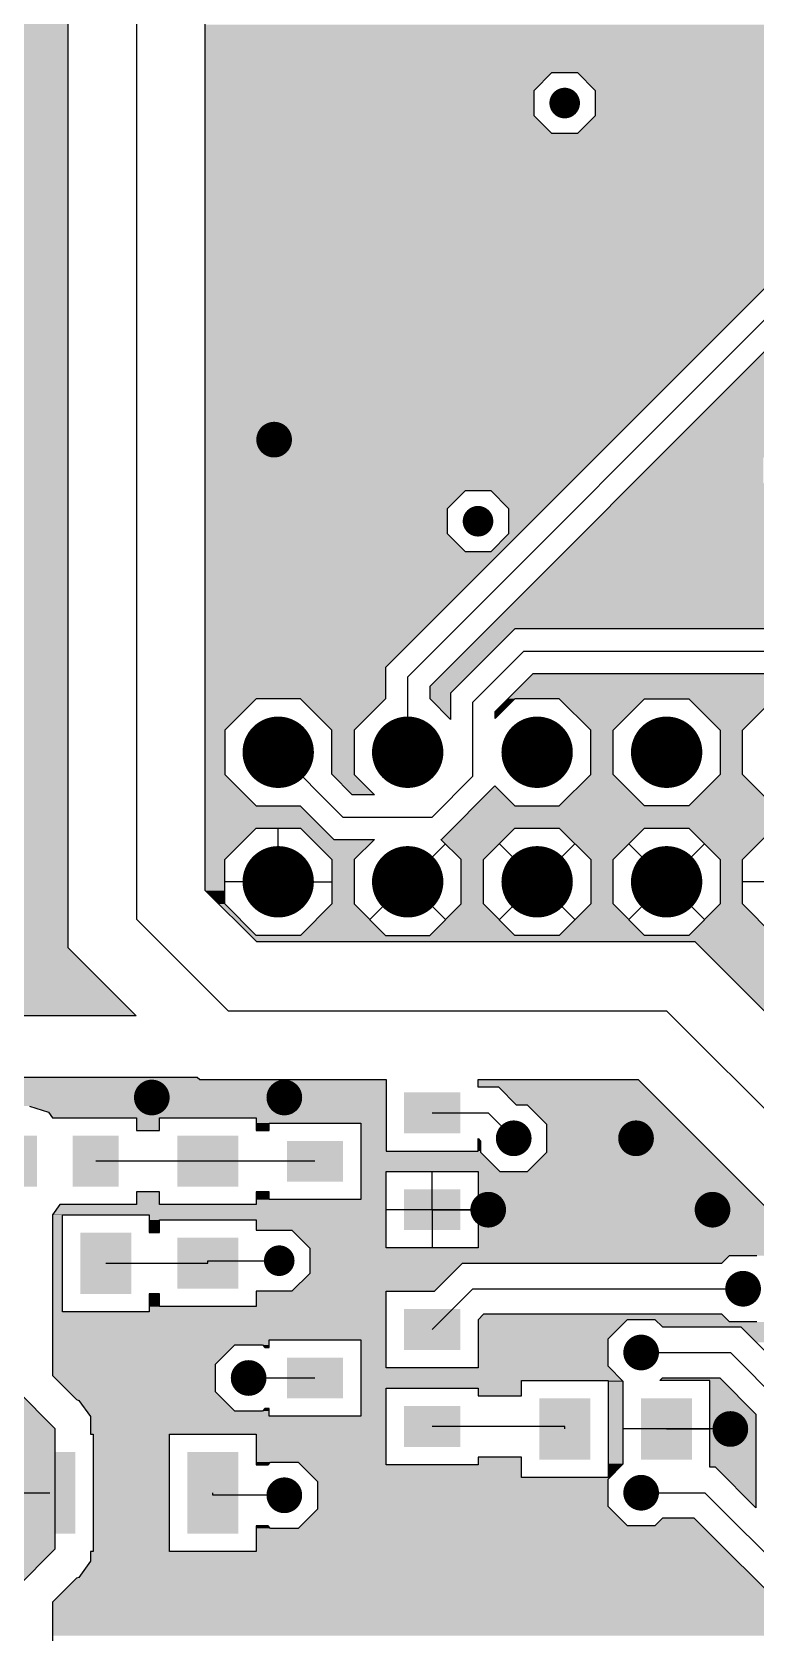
# Model space of a CAD drawing. Extents: x 295 to 953, y 10 to 290.
# Drawn here: x 599.6 to 628, y 116 to 178.8 of the extents above; entities that cross this region are included whole.
import ezdxf

# ---------------------------------------------------------------- set-up
doc = ezdxf.new("R2010")
doc.units = 0
doc.header["$LTSCALE"] = 5
doc.header["$MEASUREMENT"] = 0
doc.layers.get('0').update_dxf_attribs({"linetype": 'CONTINUOUS', "lineweight": 25})
doc.layers.add('19_SOLD_GBR', color=10, linetype='CONTINUOUS')

msp = doc.modelspace()

# ---------------------------------------------------------------- linework, layer by layer
for points, const_width in [([(620.778, 176, -1), (620.178, 176, -1)], 0.6), ([(609.428, 162.8, -1), (608.728, 162.8, -1)], 0.7), ([(617.378, 159.6, -1), (616.778, 159.6, -1)], 0.6), ([(609.938, 150.54, -1), (608.538, 150.54, -1)], 1.4), ([(615.018, 150.54, -1), (613.618, 150.54, -1)], 1.4), ([(620.098, 150.54, -1), (618.698, 150.54, -1)], 1.4), ([(625.178, 150.54, -1), (623.778, 150.54, -1)], 1.4), ([(609.938, 145.46, -1), (608.538, 145.46, -1)], 1.4), ([(615.018, 145.46, -1), (613.618, 145.46, -1)], 1.4), ([(620.098, 145.46, -1), (618.698, 145.46, -1)], 1.4), ([(625.178, 145.46, -1), (623.778, 145.46, -1)], 1.4), ([(604.628, 137, -1), (603.928, 137, -1)], 0.7), ([(609.828, 137, -1), (609.128, 137, -1)], 0.7), ([(618.828, 135.4, -1), (618.128, 135.4, -1)], 0.7), ([(623.628, 135.4, -1), (622.928, 135.4, -1)], 0.7), ([(617.828, 132.6, -1), (617.128, 132.6, -1)], 0.7), ([(626.628, 132.6, -1), (625.928, 132.6, -1)], 0.7), ([(609.578, 130.6, -1), (608.978, 130.6, -1)], 0.6), ([(627.828, 129.5, -1), (627.128, 129.5, -1)], 0.7), ([(623.828, 127, -1), (623.128, 127, -1)], 0.7), ([(608.428, 126, -1), (607.728, 126, -1)], 0.7), ([(627.328, 124, -1), (626.628, 124, -1)], 0.7), ([(609.828, 121.4, -1), (609.128, 121.4, -1)], 0.7), ([(623.828, 121.5, -1), (623.128, 121.5, -1)], 0.7)]:
    msp.add_lwpolyline(points, format="xyb", close=True, dxfattribs=dict(const_width=const_width))
for points in [[(614.178, 137.2), (614.178, 135.6), (616.378, 137.2), (616.378, 135.6)], [(597.978, 135.5), (597.978, 133.5), (599.778, 135.5), (599.778, 133.5)], [(601.178, 135.5), (601.178, 133.5), (602.978, 135.5), (602.978, 133.5)], [(605.278, 135.5), (605.278, 133.5), (607.678, 135.5), (607.678, 133.5)], [(609.578, 135.3), (609.578, 133.7), (611.778, 135.3), (611.778, 133.7)], [(614.178, 133.4), (614.178, 131.8), (616.378, 133.4), (616.378, 131.8)], [(601.478, 131.7), (601.478, 129.3), (603.478, 131.7), (603.478, 129.3)], [(605.278, 131.5), (605.278, 129.5), (607.678, 131.5), (607.678, 129.5)], [(614.178, 128.7), (614.178, 127.1), (616.378, 128.7), (616.378, 127.1)], [(609.578, 126.8), (609.578, 125.2), (611.778, 126.8), (611.778, 125.2)], [(619.478, 125.2), (619.478, 122.8), (621.478, 125.2), (621.478, 122.8)], [(623.478, 125.2), (623.478, 122.8), (625.478, 125.2), (625.478, 122.8)], [(614.178, 124.9), (614.178, 123.3), (616.378, 124.9), (616.378, 123.3)], [(599.278, 123.1), (599.278, 119.9), (601.278, 123.1), (601.278, 119.9)], [(605.678, 123.1), (605.678, 119.9), (607.678, 123.1), (607.678, 119.9)]]:
    msp.add_solid(points)
at = {"layer": '19_SOLD_GBR', "color": 7}
for p, q in [((603.678, 192.4), (603.678, 144)), ((606.378, 145.118), (606.378, 189.804)), ((600.978, 189.604), (600.978, 142.882)), ((638.656, 179.076), (613.442, 153.862)), ((639.018, 178.2), (614.318, 153.5)), ((615.194, 153.138), (639.38, 177.324)), ((619.278, 176.498), (619.98, 177.2)), ((619.98, 177.2), (620.976, 177.2)), ((620.976, 177.2), (621.678, 176.498)), ((619.278, 175.502), (619.278, 176.498)), ((621.678, 176.498), (621.678, 175.502)), ((619.98, 174.8), (619.278, 175.502)), ((621.678, 175.502), (620.976, 174.8)), ((620.976, 174.8), (619.98, 174.8)), ((615.878, 160.098), (616.58, 160.8)), ((616.58, 160.8), (617.576, 160.8)), ((617.576, 160.8), (618.278, 160.098)), ((615.878, 159.102), (615.878, 160.098)), ((618.278, 160.098), (618.278, 159.102)), ((616.58, 158.4), (615.878, 159.102)), ((618.278, 159.102), (617.576, 158.4)), ((617.576, 158.4), (616.58, 158.4)), ((618.516, 155.376), (616.002, 152.862)), ((631.606, 155.376), (618.516, 155.376)), ((618.878, 154.5), (616.878, 152.5)), ((618.878, 154.5), (651.178, 154.5)), ((613.442, 153.862), (613.442, 152.634)), ((614.318, 150.54), (614.318, 153.5)), ((617.754, 152.138), (619.24, 153.624)), ((619.24, 153.624), (650.866, 153.624)), ((608.368, 152.64), (607.138, 151.41)), ((610.108, 152.64), (608.368, 152.64)), ((611.338, 151.41), (610.108, 152.64)), ((613.442, 152.634), (612.218, 151.41)), ((615.194, 152.634), (615.194, 153.138)), ((616.002, 151.826), (615.194, 152.634)), ((616.002, 152.862), (616.002, 151.826)), ((618.528, 152.64), (617.754, 151.866)), ((620.268, 152.64), (618.528, 152.64)), ((621.498, 151.41), (620.268, 152.64)), ((622.378, 151.41), (623.608, 152.64)), ((623.608, 152.64), (625.348, 152.64)), ((625.348, 152.64), (626.578, 151.41)), ((627.458, 151.41), (628.688, 152.64)), ((616.878, 149.6), (616.878, 152.5)), ((617.754, 151.866), (617.754, 152.138)), ((607.138, 151.41), (607.138, 149.67)), ((611.338, 149.678), (611.338, 151.41)), ((612.218, 151.41), (612.218, 149.67)), ((621.498, 149.67), (621.498, 151.41)), ((622.378, 149.67), (622.378, 151.41)), ((626.578, 151.41), (626.578, 149.67)), ((627.458, 149.67), (627.458, 151.41)), ((609.238, 150.54), (611.778, 148)), ((607.138, 149.67), (608.368, 148.44)), ((612.14, 148.876), (611.338, 149.678)), ((612.218, 149.67), (613.012, 148.876)), ((616.878, 149.6), (615.278, 148)), ((620.268, 148.44), (621.498, 149.67)), ((623.608, 148.44), (622.378, 149.67)), ((626.578, 149.67), (625.348, 148.44)), ((628.688, 148.44), (627.458, 149.67)), ((613.012, 148.876), (612.14, 148.876)), ((615.64, 147.124), (617.742, 149.226)), ((617.742, 149.226), (618.528, 148.44)), ((608.368, 148.44), (610.1, 148.44)), ((610.1, 148.44), (611.416, 147.124)), ((618.528, 148.44), (620.268, 148.44)), ((625.348, 148.44), (623.608, 148.44)), ((607.138, 146.33), (608.368, 147.56)), ((608.368, 147.56), (610.108, 147.56)), ((609.238, 145.46), (609.238, 147.56)), ((610.108, 147.56), (611.338, 146.33)), ((611.778, 148), (615.278, 148)), ((617.298, 146.33), (618.528, 147.56)), ((618.528, 147.56), (620.268, 147.56)), ((620.268, 147.56), (621.498, 146.33)), ((622.378, 146.33), (623.608, 147.56)), ((623.608, 147.56), (625.348, 147.56)), ((625.348, 147.56), (626.578, 146.33)), ((627.458, 146.33), (628.688, 147.56)), ((611.416, 147.124), (613.012, 147.124)), ((613.012, 147.124), (612.218, 146.33)), ((614.318, 145.46), (615.802, 146.944)), ((615.622, 147.124), (615.64, 147.124)), ((616.418, 146.33), (615.622, 147.124)), ((619.398, 145.46), (617.914, 146.944)), ((619.398, 145.46), (620.882, 146.944)), ((624.478, 145.46), (622.994, 146.944)), ((624.478, 145.46), (625.962, 146.944)), ((607.138, 144.59), (607.138, 146.33)), ((611.338, 146.33), (611.338, 144.59)), ((612.218, 146.33), (612.218, 144.59)), ((616.418, 144.59), (616.418, 146.33)), ((617.298, 144.59), (617.298, 146.33)), ((621.498, 146.33), (621.498, 144.59)), ((622.378, 144.59), (622.378, 146.33)), ((626.578, 146.33), (626.578, 144.59)), ((627.458, 144.59), (627.458, 146.33)), ((608.396, 143.1), (606.378, 145.118)), ((609.238, 145.46), (607.138, 145.46)), ((609.238, 145.46), (611.338, 145.46)), ((614.318, 145.46), (612.834, 143.976)), ((614.318, 145.46), (615.802, 143.976)), ((619.398, 145.46), (617.914, 143.976)), ((619.398, 145.46), (620.882, 143.976)), ((624.478, 145.46), (622.994, 143.976)), ((624.478, 145.46), (625.962, 143.976)), ((629.558, 145.46), (627.458, 145.46)), ((608.368, 143.36), (607.138, 144.59)), ((611.338, 144.59), (610.108, 143.36)), ((612.218, 144.59), (613.448, 143.36)), ((615.188, 143.36), (616.418, 144.59)), ((618.528, 143.36), (617.298, 144.59)), ((621.498, 144.59), (620.268, 143.36)), ((623.608, 143.36), (622.378, 144.59)), ((626.578, 144.59), (625.348, 143.36)), ((628.688, 143.36), (627.458, 144.59)), ((607.278, 140.4), (603.678, 144)), ((610.108, 143.36), (608.368, 143.36)), ((613.448, 143.36), (615.188, 143.36)), ((620.268, 143.36), (618.528, 143.36)), ((625.348, 143.36), (623.608, 143.36)), ((600.978, 142.882), (603.66, 140.2)), ((625.596, 143.1), (608.396, 143.1)), ((628.496, 140.2), (625.596, 143.1)), ((603.66, 140.2), (589.416, 140.2)), ((607.278, 140.4), (624.478, 140.4)), ((632.878, 132), (624.478, 140.4)), ((586.278, 137.8), (606.06, 137.8)), ((606.06, 137.8), (606.16, 137.7)), ((606.16, 137.7), (613.478, 137.7)), ((613.478, 137.7), (613.478, 134.9)), ((617.078, 137.7), (623.36, 137.7)), ((617.078, 137.4), (617.078, 137.7)), ((623.36, 137.7), (631.76, 129.3)), ((617.892, 137.4), (617.078, 137.4)), ((618.592, 136.7), (617.892, 137.4)), ((599.478, 136.662), (600.22, 136.42)), ((600.22, 136.42), (600.38, 136.2)), ((615.278, 136.4), (617.478, 136.4)), ((618.478, 135.4), (617.478, 136.4)), ((619.016, 136.7), (618.592, 136.7)), ((619.778, 135.938), (619.016, 136.7)), ((600.38, 136.2), (603.678, 136.2)), ((603.678, 136.2), (603.678, 135.7)), ((603.678, 135.7), (604.578, 135.7)), ((604.578, 136.2), (608.378, 136.2)), ((604.578, 135.7), (604.578, 136.2)), ((608.378, 136.2), (608.378, 135.7)), ((608.378, 135.7), (608.878, 135.7)), ((608.878, 136), (612.478, 136)), ((608.878, 135.7), (608.878, 136)), ((612.478, 136), (612.478, 133)), ((619.778, 134.862), (619.778, 135.938)), ((617.078, 135.386), (617.178, 135.286)), ((617.078, 134.9), (617.078, 135.386)), ((617.178, 135.286), (617.178, 134.862)), ((606.478, 134.5), (602.078, 134.5)), ((610.678, 134.5), (606.478, 134.5)), ((613.478, 134.9), (617.078, 134.9)), ((617.178, 134.862), (617.94, 134.1)), ((619.016, 134.1), (619.778, 134.862)), ((613.478, 134.1), (617.078, 134.1)), ((613.478, 131.1), (613.478, 134.1)), ((615.278, 132.6), (615.278, 134.1)), ((617.078, 134.1), (617.078, 131.1)), ((617.94, 134.1), (619.016, 134.1)), ((603.678, 133.3), (603.678, 132.8)), ((604.578, 133.3), (603.678, 133.3)), ((604.578, 132.8), (604.578, 133.3)), ((608.378, 133.3), (608.378, 132.8)), ((608.878, 133.3), (608.378, 133.3)), ((608.878, 133), (608.878, 133.3)), ((600.67, 132.8), (600.378, 132.398)), ((603.678, 132.8), (600.67, 132.8)), ((608.378, 132.8), (604.578, 132.8)), ((612.478, 133), (608.878, 133)), ((615.278, 132.6), (613.478, 132.6)), ((615.278, 132.6), (615.278, 131.1)), ((615.278, 132.6), (617.078, 132.6)), ((617.478, 132.6), (615.278, 132.6)), ((600.378, 132.398), (600.378, 126.098)), ((600.778, 132.4), (604.178, 132.4)), ((600.778, 128.6), (600.778, 132.4)), ((604.178, 132.4), (604.178, 131.7)), ((604.578, 132.2), (608.378, 132.2)), ((604.578, 131.7), (604.578, 132.2)), ((608.378, 132.2), (608.378, 131.8)), ((604.178, 131.7), (604.578, 131.7)), ((608.378, 131.8), (609.776, 131.8)), ((609.776, 131.8), (610.478, 131.098)), ((606.478, 130.6), (609.278, 130.6)), ((606.478, 130.5), (606.478, 130.6)), ((610.478, 131.098), (610.478, 130.102)), ((617.078, 131.1), (613.478, 131.1)), ((626.64, 130.5), (626.94, 130.8)), ((626.94, 130.8), (628.016, 130.8)), ((602.478, 130.5), (606.478, 130.5)), ((610.478, 130.102), (609.776, 129.4)), ((615.364, 129.4), (616.464, 130.5)), ((616.464, 130.5), (626.64, 130.5)), ((608.378, 129.4), (608.378, 128.8)), ((609.776, 129.4), (608.378, 129.4)), ((613.478, 129.4), (615.364, 129.4)), ((613.478, 126.4), (613.478, 129.4)), ((615.278, 127.9), (616.878, 129.5)), ((616.878, 129.5), (627.478, 129.5)), ((604.178, 129.3), (604.178, 128.6)), ((604.578, 129.3), (604.178, 129.3)), ((604.578, 128.8), (604.578, 129.3)), ((608.378, 128.8), (604.578, 128.8)), ((604.178, 128.6), (600.778, 128.6)), ((617.292, 128.5), (617.078, 128.286)), ((617.078, 128.286), (617.078, 126.4)), ((626.64, 128.5), (617.292, 128.5)), ((622.178, 127.538), (622.94, 128.3)), ((622.94, 128.3), (624.016, 128.3)), ((624.016, 128.3), (624.316, 128)), ((626.94, 128.2), (626.64, 128.5)), ((628.016, 128.2), (626.94, 128.2)), ((608.878, 127.5), (612.478, 127.5)), ((608.878, 127.2), (608.878, 127.5)), ((612.478, 127.5), (612.478, 124.5)), ((622.178, 126.462), (622.178, 127.538)), ((624.316, 128), (627.392, 128)), ((627.392, 128), (629.978, 125.414)), ((606.778, 126.538), (607.54, 127.3)), ((607.54, 127.3), (608.616, 127.3)), ((608.616, 127.3), (608.716, 127.2)), ((608.716, 127.2), (608.878, 127.2)), ((623.478, 127), (626.978, 127)), ((628.978, 125), (626.978, 127)), ((606.778, 125.462), (606.778, 126.538)), ((617.078, 126.4), (613.478, 126.4)), ((622.778, 125.862), (622.178, 126.462)), ((600.378, 126.098), (601.322, 125.152)), ((608.078, 126), (610.678, 126)), ((613.478, 125.6), (617.078, 125.6)), ((613.478, 122.6), (613.478, 125.6)), ((617.078, 125.6), (617.078, 125.3)), ((618.778, 125.9), (622.178, 125.9)), ((618.778, 125.3), (618.778, 125.9)), ((622.178, 125.9), (622.178, 122.1)), ((622.778, 122.638), (622.778, 125.862)), ((624.216, 125.9), (624.316, 126)), ((626.178, 125.9), (624.216, 125.9)), ((624.316, 126), (626.564, 126)), ((626.178, 122.5), (626.178, 125.9)), ((626.564, 126), (627.978, 124.586)), ((598.978, 125.518), (600.478, 124.018)), ((601.322, 125.152), (601.42, 125.12)), ((601.42, 125.12), (601.878, 124.49)), ((607.54, 124.7), (606.778, 125.462)), ((617.078, 125.3), (618.778, 125.3)), ((601.878, 124.49), (601.878, 123.8)), ((608.616, 124.7), (607.54, 124.7)), ((608.716, 124.8), (608.616, 124.7)), ((608.878, 124.8), (608.716, 124.8)), ((608.878, 124.5), (608.878, 124.8)), ((612.478, 124.5), (608.878, 124.5)), ((627.978, 124.586), (627.978, 120.914)), ((600.478, 124.018), (600.478, 119.282)), ((601.878, 123.8), (601.978, 123.8)), ((601.978, 123.8), (601.978, 119.2)), ((604.978, 123.8), (608.378, 123.8)), ((604.978, 119.2), (604.978, 123.8)), ((608.378, 123.8), (608.378, 122.6)), ((620.478, 124.1), (615.278, 124.1)), ((620.478, 124), (620.478, 124.1)), ((624.478, 124), (622.778, 124)), ((624.478, 124), (622.778, 124)), ((624.478, 124), (626.178, 124)), ((624.478, 124), (626.178, 124)), ((626.978, 124), (624.478, 124)), ((608.378, 122.6), (608.84, 122.6)), ((608.84, 122.6), (608.94, 122.7)), ((608.94, 122.7), (610.016, 122.7)), ((610.016, 122.7), (610.778, 121.938)), ((617.078, 122.6), (613.478, 122.6)), ((617.078, 122.9), (617.078, 122.6)), ((618.778, 122.9), (617.078, 122.9)), ((618.778, 122.1), (618.778, 122.9)), ((622.178, 122.038), (622.778, 122.638)), ((626.392, 122.5), (626.178, 122.5)), ((627.978, 120.914), (626.392, 122.5)), ((610.778, 121.938), (610.778, 120.862)), ((622.178, 122.1), (618.778, 122.1)), ((622.178, 120.962), (622.178, 122.038)), ((595.478, 121.5), (600.278, 121.5)), ((606.678, 121.4), (606.678, 121.5)), ((609.478, 121.4), (606.678, 121.4)), ((623.478, 121.5), (625.978, 121.5)), ((630.478, 117), (625.978, 121.5)), ((610.778, 120.862), (610.016, 120.1)), ((622.94, 120.2), (622.178, 120.962)), ((608.378, 120.2), (608.378, 119.2)), ((608.84, 120.2), (608.378, 120.2)), ((608.94, 120.1), (608.84, 120.2)), ((610.016, 120.1), (608.94, 120.1)), ((624.016, 120.2), (622.94, 120.2)), ((624.316, 120.5), (624.016, 120.2)), ((625.564, 120.5), (624.316, 120.5)), ((629.478, 116.586), (625.564, 120.5)), ((600.478, 119.282), (598.978, 117.782)), ((601.878, 118.81), (601.42, 118.18)), ((601.878, 119.2), (601.878, 118.81)), ((601.978, 119.2), (601.878, 119.2)), ((608.378, 119.2), (604.978, 119.2)), ((601.322, 118.148), (600.378, 117.202)), ((601.42, 118.18), (601.322, 118.148)), ((600.378, 117.202), (600.378, 114.2))]:
    msp.add_line(p, q, dxfattribs=at)
for points in [[(600.978, 174.362), (600.978, 189.604), (593.854, 174.362), (593.854, 189.604)], [(636.78, 177.2), (638.656, 179.076), (606.378, 177.2), (606.378, 179.076)], [(619.278, 176.498), (619.98, 177.2), (606.378, 176.498), (606.378, 177.2)], [(636.78, 177.2), (636.78, 177.2), (620.976, 177.2), (619.98, 177.2)], [(636.078, 176.498), (636.78, 177.2), (621.678, 176.498), (620.976, 177.2)], [(619.278, 175.502), (619.278, 176.498), (606.378, 175.502), (606.378, 176.498)], [(635.082, 175.502), (636.078, 176.498), (621.678, 175.502), (621.678, 176.498)], [(619.98, 174.8), (619.278, 175.502), (606.378, 174.8), (606.378, 175.502)], [(634.38, 174.8), (635.082, 175.502), (620.976, 174.8), (621.678, 175.502)], [(620.38, 160.8), (634.38, 174.8), (606.378, 160.8), (606.378, 174.8)], [(600.978, 172.862), (600.978, 174.362), (595.354, 172.862), (593.854, 174.362)], [(600.978, 146.138), (600.978, 172.862), (595.354, 146.138), (595.354, 172.862)], [(657.378, 165.802), (657.378, 166.798), (627.856, 165.802), (628.852, 166.798)], [(658.08, 165.1), (657.378, 165.802), (627.154, 165.1), (627.856, 165.802)], [(646.478, 163.898), (647.18, 164.6), (625.952, 163.898), (626.654, 164.6)], [(660.04, 164.6), (660.54, 165.1), (626.654, 164.6), (627.154, 165.1)], [(646.478, 162.902), (646.478, 163.898), (624.956, 162.902), (625.952, 163.898)], [(628.278, 162.098), (628.98, 162.8), (624.152, 162.098), (624.854, 162.8)], [(646.58, 162.8), (646.478, 162.902), (624.854, 162.8), (624.956, 162.902)], [(628.278, 161.102), (628.278, 162.098), (623.156, 161.102), (624.152, 162.098)], [(615.878, 160.098), (616.58, 160.8), (606.378, 160.098), (606.378, 160.8)], [(620.38, 160.8), (620.38, 160.8), (617.576, 160.8), (616.58, 160.8)], [(619.678, 160.098), (620.38, 160.8), (618.278, 160.098), (617.576, 160.8)], [(628.98, 160.4), (628.278, 161.102), (622.455, 160.4), (623.156, 161.102)], [(641.378, 160.098), (641.68, 160.4), (622.153, 160.098), (622.455, 160.4)], [(615.878, 159.102), (615.878, 160.098), (606.378, 159.102), (606.378, 160.098)], [(618.682, 159.102), (619.678, 160.098), (618.278, 159.102), (618.278, 160.098)], [(641.378, 159.102), (641.378, 160.098), (621.157, 159.102), (622.153, 160.098)], [(616.58, 158.4), (615.878, 159.102), (606.378, 158.4), (606.378, 159.102)], [(617.98, 158.4), (618.682, 159.102), (617.576, 158.4), (618.278, 159.102)], [(642.08, 158.4), (641.378, 159.102), (620.455, 158.4), (621.157, 159.102)], [(613.442, 153.862), (617.98, 158.4), (606.378, 153.862), (606.378, 158.4)], [(648.278, 158.202), (648.278, 158.4), (620.257, 158.202), (620.455, 158.4)], [(630.978, 156.998), (631.68, 157.7), (619.053, 156.998), (619.755, 157.7)], [(648.78, 157.7), (648.278, 158.202), (619.755, 157.7), (620.257, 158.202)], [(630.978, 156.002), (630.978, 156.998), (618.057, 156.002), (619.053, 156.998)], [(631.605, 155.376), (630.978, 156.002), (617.431, 155.376), (618.057, 156.002)], [(616.278, 153.138), (618.516, 155.376), (615.194, 153.138), (617.431, 155.376)], [(613.442, 152.64), (613.442, 153.862), (606.378, 152.64), (606.378, 153.862)], [(649.881, 152.64), (650.865, 153.624), (618.256, 152.64), (619.24, 153.624)], [(607.138, 151.41), (608.368, 152.64), (606.378, 151.41), (606.378, 152.64)], [(613.442, 152.64), (613.442, 152.64), (610.108, 152.64), (608.368, 152.64)], [(613.442, 152.634), (613.442, 152.64), (610.114, 152.634), (610.108, 152.64)], [(612.218, 151.41), (613.442, 152.634), (611.338, 151.41), (610.114, 152.634)], [(616.002, 152.862), (616.278, 153.138), (615.194, 152.862), (615.194, 153.138)], [(616.002, 152.634), (616.002, 152.862), (615.194, 152.634), (615.194, 152.862)], [(616.002, 151.826), (616.002, 152.634), (616.002, 151.826), (615.194, 152.634)], [(618.026, 152.138), (618.528, 152.64), (617.754, 152.138), (618.256, 152.64)], [(623.608, 152.64), (623.608, 152.64), (620.268, 152.64), (618.528, 152.64)], [(622.378, 151.41), (623.608, 152.64), (621.498, 151.41), (620.268, 152.64)], [(628.688, 152.64), (628.688, 152.64), (625.348, 152.64), (623.608, 152.64)], [(627.458, 151.41), (628.688, 152.64), (626.578, 151.41), (625.348, 152.64)], [(617.754, 151.866), (618.026, 152.138), (617.754, 151.866), (617.754, 152.138)], [(607.138, 149.67), (607.138, 151.41), (606.378, 149.67), (606.378, 151.41)], [(612.218, 149.678), (612.218, 151.41), (611.338, 149.678), (611.338, 151.41)], [(622.378, 149.67), (622.378, 151.41), (621.498, 149.67), (621.498, 151.41)], [(627.458, 149.67), (627.458, 151.41), (626.578, 149.67), (626.578, 151.41)], [(608.367, 148.44), (607.138, 149.67), (606.378, 148.44), (606.378, 149.67)], [(612.218, 149.67), (612.218, 149.678), (611.346, 149.67), (611.338, 149.678)], [(613.011, 148.876), (612.218, 149.67), (612.139, 148.876), (611.346, 149.67)], [(623.607, 148.44), (622.378, 149.67), (620.268, 148.44), (621.498, 149.67)], [(628.687, 148.44), (627.458, 149.67), (625.348, 148.44), (626.578, 149.67)], [(612.14, 148.876), (613.011, 148.876), (612.14, 148.876), (612.139, 148.876)], [(618.527, 148.44), (617.742, 149.226), (616.956, 148.44), (617.742, 149.226)], [(610.98, 147.56), (610.1, 148.44), (606.378, 147.56), (606.378, 148.44)], [(610.1, 148.44), (610.1, 148.44), (608.367, 148.44), (610.1, 148.44)], [(643.38, 147.9), (642.84, 148.44), (616.416, 147.9), (616.956, 148.44)], [(623.607, 148.44), (623.607, 148.44), (618.527, 148.44), (620.268, 148.44)], [(628.687, 148.44), (628.687, 148.44), (623.607, 148.44), (625.348, 148.44)], [(607.138, 146.33), (608.368, 147.56), (606.378, 146.33), (606.378, 147.56)], [(610.98, 147.56), (610.98, 147.56), (610.108, 147.56), (608.368, 147.56)], [(611.416, 147.124), (610.98, 147.56), (610.544, 147.124), (610.108, 147.56)], [(618.092, 147.124), (618.528, 147.56), (615.64, 147.124), (616.076, 147.56)], [(672.578, 147.56), (672.578, 147.9), (616.076, 147.56), (616.416, 147.9)], [(623.608, 147.56), (623.608, 147.56), (620.268, 147.56), (618.528, 147.56)], [(622.378, 146.33), (623.608, 147.56), (621.498, 146.33), (620.268, 147.56)], [(628.688, 147.56), (628.688, 147.56), (625.348, 147.56), (623.608, 147.56)], [(627.458, 146.33), (628.688, 147.56), (626.578, 146.33), (625.348, 147.56)], [(612.218, 146.33), (613.011, 147.124), (611.338, 146.33), (610.544, 147.124)], [(617.298, 146.33), (618.091, 147.124), (616.418, 146.33), (615.622, 147.124)], [(618.091, 147.124), (618.092, 147.124), (615.622, 147.124), (615.64, 147.124)], [(607.138, 145.118), (607.138, 146.33), (606.378, 145.118), (606.378, 146.33)], [(612.218, 144.59), (612.218, 146.33), (611.338, 144.59), (611.338, 146.33)], [(617.298, 144.59), (617.298, 146.33), (616.418, 144.59), (616.418, 146.33)], [(622.378, 144.59), (622.378, 146.33), (621.498, 144.59), (621.498, 146.33)], [(627.458, 144.59), (627.458, 146.33), (626.578, 144.59), (626.578, 146.33)], [(600.978, 142.882), (600.978, 146.138), (592.098, 142.882), (595.354, 146.138)], [(607.138, 144.59), (607.138, 145.118), (606.906, 144.59), (606.378, 145.118)], [(608.368, 143.36), (607.138, 144.59), (608.136, 143.36), (606.906, 144.59)], [(613.448, 143.36), (612.218, 144.59), (610.108, 143.36), (611.338, 144.59)], [(618.528, 143.36), (617.298, 144.59), (615.188, 143.36), (616.418, 144.59)], [(623.608, 143.36), (622.378, 144.59), (620.268, 143.36), (621.498, 144.59)], [(628.688, 143.36), (627.458, 144.59), (625.348, 143.36), (626.578, 144.59)], [(667.987, 143.1), (667.727, 143.36), (608.396, 143.1), (608.136, 143.36)], [(603.659, 140.2), (600.978, 142.882), (589.416, 140.2), (592.098, 142.882)], [(667.987, 143.1), (667.987, 143.1), (625.596, 143.1), (608.396, 143.1)], [(668.107, 142.98), (667.987, 143.1), (625.716, 142.98), (625.596, 143.1)], [(672.578, 142.1), (672.578, 142.98), (626.596, 142.1), (625.716, 142.98)], [(666.878, 140.87), (668.108, 142.1), (627.826, 140.87), (626.596, 142.1)], [(666.878, 140.8), (666.878, 140.87), (627.896, 140.8), (627.826, 140.87)], [(649.78, 140.2), (650.38, 140.8), (628.496, 140.2), (627.896, 140.8)], [(606.16, 137.7), (606.06, 137.8), (586.278, 137.7), (586.278, 137.8)], [(606.06, 137.8), (606.06, 137.8), (586.278, 137.8), (595.478, 137.8)], [(613.477, 136.662), (613.478, 137.7), (586.278, 136.662), (586.278, 137.7)], [(606.06, 137.8), (606.06, 137.8), (595.478, 137.8), (606.06, 137.8)], [(623.66, 137.4), (623.36, 137.7), (617.078, 137.4), (617.078, 137.7)], [(623.36, 137.7), (623.36, 137.7), (617.078, 137.7), (623.36, 137.7)], [(623.66, 137.4), (623.66, 137.4), (617.892, 137.4), (617.078, 137.4)], [(624.36, 136.7), (623.66, 137.4), (618.592, 136.7), (617.892, 137.4)], [(613.477, 136.42), (613.477, 136.662), (600.22, 136.42), (599.478, 136.662)], [(613.477, 136.2), (613.477, 136.42), (600.38, 136.2), (600.22, 136.42)], [(624.36, 136.7), (624.36, 136.7), (619.016, 136.7), (618.592, 136.7)], [(625.122, 135.938), (624.36, 136.7), (619.778, 135.938), (619.016, 136.7)], [(604.578, 136.2), (604.578, 136.2), (603.678, 136.2), (600.38, 136.2)], [(604.578, 135.7), (604.578, 136.2), (603.678, 135.7), (603.678, 136.2)], [(613.477, 136.2), (613.477, 136.2), (608.378, 136.2), (604.578, 136.2)], [(613.477, 136), (613.477, 136.2), (608.378, 136), (608.378, 136.2)], [(608.878, 135.7), (608.878, 136), (608.378, 135.7), (608.378, 136)], [(613.477, 136), (613.477, 136), (612.478, 136), (608.878, 136)], [(613.477, 134.9), (613.477, 136), (612.478, 134.9), (612.478, 136)], [(626.197, 134.862), (625.122, 135.938), (619.778, 134.862), (619.778, 135.938)], [(617.178, 135.286), (617.078, 135.386), (617.078, 135.286), (617.078, 135.386)], [(617.178, 134.9), (617.178, 135.286), (617.078, 134.9), (617.078, 135.286)], [(617.178, 134.862), (617.178, 134.9), (612.478, 134.862), (612.478, 134.9)], [(617.94, 134.1), (617.178, 134.862), (612.478, 134.1), (612.478, 134.862)], [(626.939, 134.12), (626.197, 134.862), (619.036, 134.12), (619.778, 134.862)], [(613.478, 133), (613.478, 134.1), (612.478, 133), (612.478, 134.1)], [(626.96, 134.1), (626.96, 134.1), (617.078, 134.1), (613.478, 134.1)], [(629.96, 131.1), (626.96, 134.1), (617.078, 131.1), (617.078, 134.1)], [(626.959, 134.1), (626.939, 134.12), (619.016, 134.1), (619.036, 134.12)], [(604.578, 132.8), (604.578, 133.3), (603.678, 132.8), (603.678, 133.3)], [(604.578, 133.3), (604.578, 133.3), (603.678, 133.3), (604.578, 133.3)], [(608.878, 133), (608.878, 133.3), (608.378, 133), (608.378, 133.3)], [(608.878, 133.3), (608.878, 133.3), (608.378, 133.3), (608.878, 133.3)], [(613.478, 132.4), (613.478, 132.8), (600.379, 132.4), (600.67, 132.8)], [(613.478, 132.8), (613.478, 132.8), (600.778, 132.8), (603.678, 132.8)], [(613.478, 132.8), (613.478, 133), (608.378, 132.8), (608.378, 133)], [(600.778, 132.398), (600.778, 132.4), (600.378, 132.398), (600.379, 132.4)], [(600.778, 128.6), (600.778, 132.398), (600.378, 128.6), (600.378, 132.398)], [(613.478, 132.4), (613.478, 132.4), (604.178, 132.4), (600.778, 132.4)], [(613.478, 132.2), (613.478, 132.4), (604.178, 132.2), (604.178, 132.4)], [(604.578, 131.7), (604.578, 132.2), (604.178, 131.7), (604.178, 132.2)], [(613.478, 132.2), (613.478, 132.2), (608.378, 132.2), (604.578, 132.2)], [(613.478, 131.8), (613.478, 132.2), (608.378, 131.8), (608.378, 132.2)], [(613.478, 131.8), (613.478, 131.8), (609.776, 131.8), (608.378, 131.8)], [(613.478, 131.1), (613.478, 131.8), (610.476, 131.1), (609.776, 131.8)], [(629.962, 131.098), (629.96, 131.1), (610.478, 131.098), (610.476, 131.1)], [(630.26, 130.8), (629.962, 131.098), (610.478, 130.8), (610.478, 131.098)], [(626.64, 130.5), (626.94, 130.8), (610.478, 130.5), (610.478, 130.8)], [(630.26, 130.8), (630.26, 130.8), (628.016, 130.8), (626.94, 130.8)], [(615.364, 129.4), (616.066, 130.102), (609.776, 129.4), (610.478, 130.102)], [(616.066, 130.102), (616.464, 130.5), (610.478, 130.102), (610.478, 130.5)], [(613.478, 128.8), (613.478, 129.4), (608.378, 128.8), (608.378, 129.4)], [(613.478, 129.4), (613.478, 129.4), (608.378, 129.4), (608.878, 129.4)], [(613.478, 129.4), (614.928, 129.4), (608.878, 129.4), (609.776, 129.4)], [(604.578, 128.8), (604.578, 129.3), (604.178, 128.8), (604.178, 129.3)], [(604.578, 129.3), (604.578, 129.3), (604.178, 129.3), (604.578, 129.3)], [(613.478, 128.6), (613.478, 128.8), (604.178, 128.6), (604.178, 128.8)], [(613.478, 128.8), (613.478, 128.8), (604.978, 128.8), (608.378, 128.8)], [(613.478, 127.5), (613.478, 128.6), (600.378, 127.5), (600.378, 128.6)], [(622.926, 128.286), (622.94, 128.3), (617.078, 128.286), (617.092, 128.3)], [(622.178, 127.538), (622.926, 128.286), (617.078, 127.538), (617.078, 128.286)], [(626.84, 128.3), (626.64, 128.5), (617.092, 128.3), (617.292, 128.5)], [(626.64, 128.5), (626.64, 128.5), (622.94, 128.5), (626.64, 128.5)], [(626.84, 128.3), (626.84, 128.3), (624.016, 128.3), (622.94, 128.3)], [(626.94, 128.2), (626.84, 128.3), (624.116, 128.2), (624.016, 128.3)], [(650.66, 128), (650.46, 128.2), (624.316, 128), (624.116, 128.2)], [(608.878, 127.3), (608.878, 127.5), (600.378, 127.3), (600.378, 127.5)], [(613.478, 127.5), (613.478, 127.5), (612.478, 127.5), (608.878, 127.5)], [(613.478, 126.4), (613.478, 127.5), (612.478, 126.4), (612.478, 127.5)], [(622.178, 126.462), (622.178, 127.538), (617.078, 126.462), (617.078, 127.538)], [(650.66, 128), (650.66, 128), (627.392, 128), (624.316, 128)], [(650.96, 127.7), (650.66, 128), (627.692, 127.7), (627.392, 128)], [(648.48, 127.4), (648.78, 127.7), (627.992, 127.4), (627.692, 127.7)], [(606.778, 126.538), (607.54, 127.3), (600.378, 126.538), (600.378, 127.3)], [(608.878, 127.3), (608.878, 127.3), (608.616, 127.3), (607.54, 127.3)], [(608.878, 127.2), (608.878, 127.3), (608.716, 127.2), (608.616, 127.3)], [(606.778, 126.098), (606.778, 126.538), (600.378, 126.098), (600.378, 126.538)], [(622.74, 125.9), (622.24, 126.4), (612.478, 125.9), (612.478, 126.4)], [(622.24, 126.4), (622.178, 126.462), (617.078, 126.4), (617.078, 126.462)], [(606.778, 125.462), (606.778, 126.098), (601.012, 125.462), (600.378, 126.098)], [(618.778, 125.6), (618.778, 125.9), (612.478, 125.6), (612.478, 125.9)], [(613.478, 124.5), (613.478, 125.6), (612.478, 124.5), (612.478, 125.6)], [(618.778, 125.6), (618.778, 125.6), (617.078, 125.6), (613.478, 125.6)], [(618.778, 125.3), (618.778, 125.6), (617.078, 125.3), (617.078, 125.6)], [(622.74, 125.9), (622.74, 125.9), (622.178, 125.9), (618.778, 125.9)], [(622.778, 125.862), (622.74, 125.9), (622.178, 125.862), (622.178, 125.9)], [(622.778, 122.638), (622.778, 125.862), (622.178, 122.638), (622.178, 125.862)], [(626.664, 125.9), (626.564, 126), (624.216, 125.9), (624.316, 126)], [(626.664, 125.9), (626.664, 125.9), (626.178, 125.9), (624.216, 125.9)], [(626.564, 126), (626.564, 126), (624.316, 126), (626.564, 126)], [(627.978, 124.586), (626.664, 125.9), (626.178, 124.586), (626.178, 125.9)], [(600.478, 124.018), (598.978, 125.518), (595.078, 124.018), (595.078, 125.518)], [(607.088, 125.152), (606.778, 125.462), (601.322, 125.152), (601.012, 125.462)], [(607.12, 125.12), (607.088, 125.152), (601.42, 125.12), (601.322, 125.152)], [(607.54, 124.7), (607.12, 125.12), (601.725, 124.7), (601.42, 125.12)], [(608.878, 124.5), (608.878, 124.7), (601.87, 124.5), (601.725, 124.7)], [(613.478, 124.49), (613.478, 124.5), (601.878, 124.49), (601.87, 124.5)], [(613.478, 123.8), (613.478, 124.49), (601.878, 123.8), (601.878, 124.49)], [(608.878, 124.7), (608.878, 124.8), (608.616, 124.7), (608.716, 124.8)], [(608.878, 124.8), (608.878, 124.8), (608.716, 124.8), (608.878, 124.8)], [(627.978, 122.5), (627.978, 124.586), (626.178, 122.5), (626.178, 124.586)], [(600.478, 119.282), (600.478, 124.018), (595.078, 119.282), (595.078, 124.018)], [(613.478, 123.8), (613.478, 123.8), (601.968, 123.8), (601.878, 123.8)], [(604.978, 123.8), (604.978, 123.8), (601.978, 123.8), (601.968, 123.8)], [(604.978, 119.2), (604.978, 123.8), (601.978, 119.2), (601.978, 123.8)], [(613.478, 123.8), (613.478, 123.8), (608.378, 123.8), (604.978, 123.8)], [(613.478, 122.7), (613.478, 123.8), (608.378, 122.7), (608.378, 123.8)], [(608.84, 122.6), (608.94, 122.7), (608.378, 122.6), (608.378, 122.7)], [(613.478, 122.7), (613.478, 122.7), (610.016, 122.7), (608.94, 122.7)], [(613.478, 122.6), (613.478, 122.7), (610.116, 122.6), (610.016, 122.7)], [(618.778, 122.1), (618.778, 122.6), (610.616, 122.1), (610.116, 122.6)], [(618.778, 122.6), (618.778, 122.9), (617.078, 122.6), (617.078, 122.9)], [(618.778, 122.9), (618.778, 122.9), (617.078, 122.9), (618.778, 122.9)], [(622.24, 122.1), (622.778, 122.638), (622.178, 122.1), (622.178, 122.638)], [(627.978, 122.5), (627.978, 122.5), (626.392, 122.5), (626.178, 122.5)], [(627.978, 120.914), (627.978, 122.5), (627.978, 120.914), (626.392, 122.5)], [(622.178, 122.038), (622.24, 122.1), (610.678, 122.038), (610.616, 122.1)], [(622.178, 121.938), (622.178, 122.038), (610.778, 121.938), (610.678, 122.038)], [(622.178, 120.962), (622.178, 121.938), (610.778, 120.962), (610.778, 121.938)], [(622.94, 120.2), (622.278, 120.862), (610.116, 120.2), (610.778, 120.862)], [(622.278, 120.862), (622.178, 120.962), (610.778, 120.862), (610.778, 120.962)], [(608.94, 120.1), (608.84, 120.2), (608.378, 120.1), (608.378, 120.2)], [(608.84, 120.2), (608.84, 120.2), (608.378, 120.2), (608.84, 120.2)], [(626.864, 119.2), (625.964, 120.1), (608.378, 119.2), (608.378, 120.1)], [(625.964, 120.1), (625.864, 120.2), (610.016, 120.1), (610.116, 120.2)], [(625.864, 120.2), (625.564, 120.5), (624.016, 120.2), (624.316, 120.5)], [(625.564, 120.5), (625.564, 120.5), (624.316, 120.5), (625.564, 120.5)], [(598.978, 117.782), (600.478, 119.282), (595.078, 117.782), (595.078, 119.282)], [(627.884, 118.18), (627.254, 118.81), (601.42, 118.18), (601.878, 118.81)], [(627.254, 118.81), (626.864, 119.2), (601.878, 118.81), (601.878, 119.2)], [(626.864, 119.2), (626.864, 119.2), (601.878, 119.2), (601.978, 119.2)], [(628.862, 117.202), (627.916, 118.148), (600.378, 117.202), (601.322, 118.148)], [(627.916, 118.148), (627.884, 118.18), (601.322, 118.148), (601.42, 118.18)], [(629.478, 116.586), (628.862, 117.202), (600.378, 116.586), (600.378, 117.202)], [(629.478, 115.9), (629.478, 116.586), (600.378, 115.9), (600.378, 116.586)]]:
    msp.add_solid(points, dxfattribs=at)

doc.saveas('drawing.dxf')
